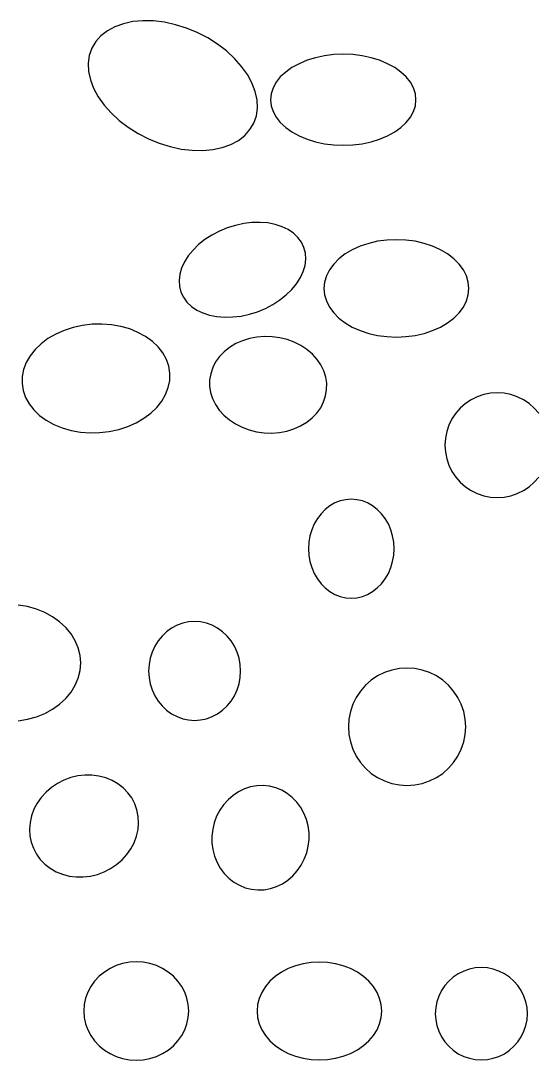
# Model space of a CAD drawing. Extents: x -1 to 217, y -22 to 302.
# Drawn here: x 150.42 to 156.57, y 30.59 to 43.01 of the extents above; entities that cross this region are included whole.
import ezdxf

# ---------------------------------------------------------------- set-up
doc = ezdxf.new("R2010")
doc.units = 0

msp = doc.modelspace()

# ---------------------------------------------------------------- linework, layer by layer
at = {"layer": 'ELLIPSES'}
for p, q in [((151.756, 43.002), (151.643, 42.978)), ((151.876, 43.012), (151.756, 43.002)), ((152.003, 43.01), (151.876, 43.012)), ((152.133, 42.994), (152.003, 43.01)), ((152.266, 42.966), (152.133, 42.994)), ((151.451, 42.893), (151.374, 42.833)), ((151.541, 42.941), (151.451, 42.893)), ((151.643, 42.978), (151.541, 42.941)), ((152.398, 42.924), (152.266, 42.966)), ((152.527, 42.871), (152.398, 42.924)), ((152.651, 42.808), (152.527, 42.871)), ((151.312, 42.763), (151.265, 42.684)), ((151.374, 42.833), (151.312, 42.763)), ((152.767, 42.734), (152.651, 42.808)), ((152.875, 42.652), (152.767, 42.734)), ((151.265, 42.684), (151.235, 42.598)), ((152.972, 42.563), (152.875, 42.652)), ((154.16, 42.608), (154.048, 42.594)), ((154.273, 42.613), (154.16, 42.608)), ((154.387, 42.608), (154.273, 42.613)), ((154.498, 42.594), (154.387, 42.608)), ((151.235, 42.598), (151.222, 42.505)), ((151.222, 42.505), (151.227, 42.407)), ((153.056, 42.468), (152.972, 42.563)), ((153.744, 42.5), (153.659, 42.453)), ((153.839, 42.54), (153.744, 42.5)), ((153.941, 42.571), (153.839, 42.54)), ((154.048, 42.594), (153.941, 42.571)), ((154.606, 42.571), (154.498, 42.594)), ((154.708, 42.54), (154.606, 42.571)), ((154.802, 42.5), (154.708, 42.54)), ((154.888, 42.453), (154.802, 42.5)), ((151.227, 42.407), (151.249, 42.307)), ((153.126, 42.37), (153.056, 42.468)), ((153.181, 42.269), (153.126, 42.37)), ((153.584, 42.4), (153.52, 42.341)), ((153.659, 42.453), (153.584, 42.4)), ((154.963, 42.4), (154.888, 42.453)), ((155.026, 42.341), (154.963, 42.4)), ((151.249, 42.307), (151.287, 42.206)), ((153.22, 42.167), (153.181, 42.269)), ((153.47, 42.277), (153.434, 42.21)), ((153.52, 42.341), (153.47, 42.277)), ((155.076, 42.277), (155.026, 42.341)), ((155.113, 42.21), (155.076, 42.277)), ((151.287, 42.206), (151.342, 42.105)), ((153.242, 42.067), (153.22, 42.167)), ((153.411, 42.14), (153.404, 42.069)), ((153.434, 42.21), (153.411, 42.14)), ((155.135, 42.14), (155.113, 42.21)), ((155.142, 42.069), (155.135, 42.14)), ((151.342, 42.105), (151.412, 42.006)), ((151.412, 42.006), (151.496, 41.912)), ((153.246, 41.97), (153.242, 42.067)), ((153.404, 42.069), (153.411, 41.998)), ((153.411, 41.998), (153.434, 41.928)), ((155.113, 41.928), (155.135, 41.998)), ((155.135, 41.998), (155.142, 42.069)), ((151.496, 41.912), (151.593, 41.822)), ((153.203, 41.79), (153.233, 41.877)), ((153.233, 41.877), (153.246, 41.97)), ((153.434, 41.928), (153.47, 41.861)), ((155.076, 41.861), (155.113, 41.928)), ((151.593, 41.822), (151.701, 41.74)), ((151.701, 41.74), (151.818, 41.667)), ((153.157, 41.712), (153.203, 41.79)), ((153.47, 41.861), (153.52, 41.797)), ((153.52, 41.797), (153.584, 41.738)), ((153.584, 41.738), (153.659, 41.684)), ((154.888, 41.684), (154.963, 41.738)), ((154.963, 41.738), (155.026, 41.797)), ((155.026, 41.797), (155.076, 41.861)), ((151.818, 41.667), (151.942, 41.603)), ((153.018, 41.582), (153.095, 41.642)), ((153.095, 41.642), (153.157, 41.712)), ((153.659, 41.684), (153.744, 41.637)), ((153.744, 41.637), (153.839, 41.598)), ((154.708, 41.598), (154.802, 41.637)), ((154.802, 41.637), (154.888, 41.684)), ((151.942, 41.603), (152.071, 41.55)), ((152.071, 41.55), (152.203, 41.509)), ((152.203, 41.509), (152.335, 41.48)), ((152.713, 41.473), (152.825, 41.497)), ((152.825, 41.497), (152.927, 41.533)), ((152.927, 41.533), (153.018, 41.582)), ((153.839, 41.598), (153.941, 41.566)), ((153.941, 41.566), (154.048, 41.543)), ((154.048, 41.543), (154.16, 41.529)), ((154.16, 41.529), (154.273, 41.525)), ((154.273, 41.525), (154.387, 41.529)), ((154.387, 41.529), (154.498, 41.543)), ((154.498, 41.543), (154.606, 41.566)), ((154.606, 41.566), (154.708, 41.598)), ((152.335, 41.48), (152.466, 41.465)), ((152.466, 41.465), (152.592, 41.462)), ((152.592, 41.462), (152.713, 41.473)), ((152.792, 40.498), (152.702, 40.452)), ((152.886, 40.537), (152.792, 40.498)), ((152.984, 40.568), (152.886, 40.537)), ((153.083, 40.589), (152.984, 40.568)), ((153.181, 40.601), (153.083, 40.589)), ((153.278, 40.603), (153.181, 40.601)), ((153.371, 40.596), (153.278, 40.603)), ((153.459, 40.579), (153.371, 40.596)), ((153.54, 40.552), (153.459, 40.579)), ((153.614, 40.517), (153.54, 40.552)), ((153.677, 40.474), (153.614, 40.517)), ((152.618, 40.398), (152.542, 40.338)), ((152.702, 40.452), (152.618, 40.398)), ((153.731, 40.423), (153.677, 40.474)), ((153.773, 40.365), (153.731, 40.423)), ((154.684, 40.377), (154.577, 40.352)), ((154.795, 40.391), (154.684, 40.377)), ((154.908, 40.396), (154.795, 40.391)), ((155.021, 40.391), (154.908, 40.396)), ((155.132, 40.377), (155.021, 40.391)), ((155.24, 40.352), (155.132, 40.377)), ((152.476, 40.272), (152.419, 40.203)), ((152.542, 40.338), (152.476, 40.272)), ((153.803, 40.302), (153.773, 40.365)), ((153.82, 40.235), (153.803, 40.302)), ((154.381, 40.276), (154.296, 40.226)), ((154.475, 40.318), (154.381, 40.276)), ((154.577, 40.352), (154.475, 40.318)), ((155.341, 40.318), (155.24, 40.352)), ((155.436, 40.276), (155.341, 40.318)), ((155.521, 40.226), (155.436, 40.276)), ((152.373, 40.131), (152.339, 40.057)), ((152.419, 40.203), (152.373, 40.131)), ((153.816, 40.09), (153.824, 40.164)), ((153.824, 40.164), (153.82, 40.235)), ((154.221, 40.169), (154.158, 40.105)), ((154.296, 40.226), (154.221, 40.169)), ((155.596, 40.169), (155.521, 40.226)), ((155.658, 40.105), (155.596, 40.169)), ((152.339, 40.057), (152.318, 39.983)), ((153.76, 39.943), (153.794, 40.016)), ((153.794, 40.016), (153.816, 40.09)), ((154.108, 40.037), (154.071, 39.965)), ((154.158, 40.105), (154.108, 40.037)), ((155.709, 40.037), (155.658, 40.105)), ((155.745, 39.965), (155.709, 40.037)), ((152.318, 39.983), (152.309, 39.91)), ((152.309, 39.91), (152.314, 39.839)), ((153.715, 39.87), (153.76, 39.943)), ((154.049, 39.89), (154.042, 39.815)), ((154.071, 39.965), (154.049, 39.89)), ((155.767, 39.89), (155.745, 39.965)), ((155.775, 39.815), (155.767, 39.89)), ((152.314, 39.839), (152.331, 39.771)), ((152.331, 39.771), (152.361, 39.708)), ((153.591, 39.736), (153.658, 39.801)), ((153.658, 39.801), (153.715, 39.87)), ((154.042, 39.815), (154.049, 39.739)), ((155.767, 39.739), (155.775, 39.815)), ((152.361, 39.708), (152.403, 39.651)), ((152.403, 39.651), (152.456, 39.6)), ((153.432, 39.622), (153.515, 39.676)), ((153.515, 39.676), (153.591, 39.736)), ((154.049, 39.739), (154.071, 39.664)), ((154.071, 39.664), (154.108, 39.592)), ((155.709, 39.592), (155.745, 39.664)), ((155.745, 39.664), (155.767, 39.739)), ((152.456, 39.6), (152.52, 39.556)), ((152.52, 39.556), (152.593, 39.521)), ((152.593, 39.521), (152.674, 39.495)), ((153.051, 39.484), (153.15, 39.506)), ((153.15, 39.506), (153.247, 39.536)), ((153.247, 39.536), (153.342, 39.575)), ((153.342, 39.575), (153.432, 39.622)), ((154.108, 39.592), (154.158, 39.524)), ((154.158, 39.524), (154.221, 39.46)), ((155.596, 39.46), (155.658, 39.524)), ((155.658, 39.524), (155.709, 39.592)), ((151.27, 39.386), (151.155, 39.372)), ((151.386, 39.388), (151.27, 39.386)), ((151.5, 39.38), (151.386, 39.388)), ((151.612, 39.36), (151.5, 39.38)), ((152.674, 39.495), (152.762, 39.478)), ((152.762, 39.478), (152.855, 39.47)), ((152.855, 39.47), (152.952, 39.473)), ((152.952, 39.473), (153.051, 39.484)), ((154.221, 39.46), (154.296, 39.403)), ((154.296, 39.403), (154.381, 39.353)), ((155.436, 39.353), (155.521, 39.403)), ((155.521, 39.403), (155.596, 39.46)), ((150.834, 39.269), (150.741, 39.215)), ((150.935, 39.313), (150.834, 39.269)), ((151.043, 39.348), (150.935, 39.313)), ((151.155, 39.372), (151.043, 39.348)), ((151.718, 39.33), (151.612, 39.36)), ((151.817, 39.289), (151.718, 39.33)), ((151.908, 39.239), (151.817, 39.289)), ((154.381, 39.353), (154.475, 39.311)), ((154.475, 39.311), (154.577, 39.277)), ((154.577, 39.277), (154.684, 39.252)), ((154.684, 39.252), (154.795, 39.238)), ((155.021, 39.238), (155.132, 39.252)), ((155.132, 39.252), (155.24, 39.277)), ((155.24, 39.277), (155.341, 39.311)), ((155.341, 39.311), (155.436, 39.353)), ((150.658, 39.153), (150.586, 39.084)), ((150.741, 39.215), (150.658, 39.153)), ((151.989, 39.181), (151.908, 39.239)), ((152.058, 39.115), (151.989, 39.181)), ((152.986, 39.154), (152.913, 39.11)), ((153.066, 39.189), (152.986, 39.154)), ((153.151, 39.216), (153.066, 39.189)), ((153.239, 39.232), (153.151, 39.216)), ((153.33, 39.24), (153.239, 39.232)), ((153.422, 39.237), (153.33, 39.24)), ((153.513, 39.224), (153.422, 39.237)), ((153.602, 39.202), (153.513, 39.224)), ((153.686, 39.171), (153.602, 39.202)), ((153.766, 39.131), (153.686, 39.171)), ((153.838, 39.083), (153.766, 39.131)), ((154.795, 39.238), (154.908, 39.233)), ((154.908, 39.233), (155.021, 39.238)), ((150.527, 39.009), (150.481, 38.93)), ((150.586, 39.084), (150.527, 39.009)), ((152.114, 39.043), (152.058, 39.115)), ((152.157, 38.965), (152.114, 39.043)), ((152.848, 39.058), (152.792, 39)), ((152.913, 39.11), (152.848, 39.058)), ((153.903, 39.028), (153.838, 39.083)), ((153.959, 38.966), (153.903, 39.028)), ((150.481, 38.93), (150.449, 38.847)), ((152.185, 38.884), (152.157, 38.965)), ((152.199, 38.8), (152.185, 38.884)), ((152.746, 38.936), (152.711, 38.868)), ((152.792, 39), (152.746, 38.936)), ((154.004, 38.9), (153.959, 38.966)), ((154.039, 38.829), (154.004, 38.9)), ((150.432, 38.763), (150.431, 38.678)), ((150.449, 38.847), (150.432, 38.763)), ((152.197, 38.715), (152.199, 38.8)), ((152.687, 38.795), (152.674, 38.721)), ((152.711, 38.868), (152.687, 38.795)), ((154.063, 38.755), (154.039, 38.829)), ((150.431, 38.678), (150.444, 38.594)), ((152.18, 38.63), (152.197, 38.715)), ((152.674, 38.721), (152.674, 38.645)), ((152.674, 38.645), (152.686, 38.57)), ((154.075, 38.68), (154.063, 38.755)), ((154.074, 38.605), (154.075, 38.68)), ((150.444, 38.594), (150.472, 38.512)), ((150.472, 38.512), (150.515, 38.435)), ((152.103, 38.468), (152.148, 38.547)), ((152.148, 38.547), (152.18, 38.63)), ((152.686, 38.57), (152.709, 38.497)), ((154.038, 38.458), (154.062, 38.53)), ((154.062, 38.53), (154.074, 38.605)), ((155.875, 38.52), (155.802, 38.484)), ((155.953, 38.546), (155.875, 38.52)), ((156.033, 38.562), (155.953, 38.546)), ((156.115, 38.568), (156.033, 38.562)), ((156.197, 38.562), (156.115, 38.568)), ((156.277, 38.546), (156.197, 38.562)), ((156.354, 38.52), (156.277, 38.546)), ((156.428, 38.484), (156.354, 38.52)), ((150.515, 38.435), (150.571, 38.362)), ((151.971, 38.324), (152.043, 38.393)), ((152.043, 38.393), (152.103, 38.468)), ((152.709, 38.497), (152.744, 38.426)), ((152.744, 38.426), (152.79, 38.359)), ((153.957, 38.325), (154.003, 38.389)), ((154.003, 38.389), (154.038, 38.458)), ((155.672, 38.384), (155.618, 38.323)), ((155.733, 38.438), (155.672, 38.384)), ((155.802, 38.484), (155.733, 38.438)), ((156.496, 38.438), (156.428, 38.484)), ((156.558, 38.384), (156.496, 38.438)), ((156.612, 38.323), (156.558, 38.384)), ((150.571, 38.362), (150.64, 38.296)), ((150.64, 38.296), (150.721, 38.238)), ((151.795, 38.209), (151.888, 38.262)), ((151.888, 38.262), (151.971, 38.324)), ((152.79, 38.359), (152.846, 38.298)), ((152.846, 38.298), (152.91, 38.243)), ((153.836, 38.216), (153.901, 38.267)), ((153.901, 38.267), (153.957, 38.325)), ((155.618, 38.323), (155.572, 38.254)), ((150.721, 38.238), (150.812, 38.188)), ((150.812, 38.188), (150.911, 38.148)), ((150.911, 38.148), (151.018, 38.117)), ((151.587, 38.129), (151.694, 38.164)), ((151.694, 38.164), (151.795, 38.209)), ((152.91, 38.243), (152.983, 38.195)), ((152.983, 38.195), (153.062, 38.155)), ((153.062, 38.155), (153.147, 38.123)), ((153.598, 38.11), (153.683, 38.137)), ((153.683, 38.137), (153.763, 38.172)), ((153.763, 38.172), (153.836, 38.216)), ((155.536, 38.181), (155.51, 38.103)), ((155.572, 38.254), (155.536, 38.181)), ((151.018, 38.117), (151.129, 38.098)), ((151.129, 38.098), (151.244, 38.089)), ((151.244, 38.089), (151.359, 38.092)), ((151.359, 38.092), (151.474, 38.105)), ((151.474, 38.105), (151.587, 38.129)), ((153.147, 38.123), (153.236, 38.101)), ((153.236, 38.101), (153.327, 38.089)), ((153.327, 38.089), (153.418, 38.086)), ((153.418, 38.086), (153.51, 38.093)), ((153.51, 38.093), (153.598, 38.11)), ((155.494, 38.023), (155.488, 37.941)), ((155.51, 38.103), (155.494, 38.023)), ((155.488, 37.941), (155.494, 37.859)), ((155.494, 37.859), (155.51, 37.779)), ((155.51, 37.779), (155.536, 37.702)), ((155.536, 37.702), (155.572, 37.628)), ((155.572, 37.628), (155.618, 37.56)), ((155.618, 37.56), (155.672, 37.498)), ((156.558, 37.498), (156.612, 37.56)), ((155.672, 37.498), (155.733, 37.444)), ((155.733, 37.444), (155.802, 37.399)), ((155.802, 37.399), (155.875, 37.363)), ((156.354, 37.363), (156.428, 37.399)), ((156.428, 37.399), (156.496, 37.444)), ((156.496, 37.444), (156.558, 37.498)), ((154.236, 37.274), (154.173, 37.25)), ((154.302, 37.289), (154.236, 37.274)), ((154.369, 37.295), (154.302, 37.289)), ((154.435, 37.289), (154.369, 37.295)), ((154.501, 37.274), (154.435, 37.289)), ((154.564, 37.25), (154.501, 37.274)), ((155.875, 37.363), (155.953, 37.336)), ((155.953, 37.336), (156.033, 37.32)), ((156.033, 37.32), (156.115, 37.315)), ((156.115, 37.315), (156.197, 37.32)), ((156.197, 37.32), (156.277, 37.336)), ((156.277, 37.336), (156.354, 37.363)), ((154.057, 37.172), (154.007, 37.121)), ((154.113, 37.215), (154.057, 37.172)), ((154.173, 37.25), (154.113, 37.215)), ((154.624, 37.215), (154.564, 37.25)), ((154.68, 37.172), (154.624, 37.215)), ((154.73, 37.121), (154.68, 37.172)), ((153.963, 37.063), (153.925, 36.999)), ((154.007, 37.121), (153.963, 37.063)), ((154.774, 37.063), (154.73, 37.121)), ((154.812, 36.999), (154.774, 37.063)), ((153.896, 36.929), (153.874, 36.856)), ((153.925, 36.999), (153.896, 36.929)), ((154.841, 36.929), (154.812, 36.999)), ((154.863, 36.856), (154.841, 36.929)), ((153.861, 36.78), (153.857, 36.703)), ((153.874, 36.856), (153.861, 36.78)), ((154.876, 36.78), (154.863, 36.856)), ((154.88, 36.703), (154.876, 36.78)), ((153.857, 36.703), (153.861, 36.626)), ((154.876, 36.626), (154.88, 36.703)), ((153.861, 36.626), (153.874, 36.55)), ((153.874, 36.55), (153.896, 36.477)), ((154.841, 36.477), (154.863, 36.55)), ((154.863, 36.55), (154.876, 36.626)), ((153.896, 36.477), (153.925, 36.407)), ((153.925, 36.407), (153.963, 36.343)), ((154.774, 36.343), (154.812, 36.407)), ((154.812, 36.407), (154.841, 36.477)), ((153.963, 36.343), (154.007, 36.285)), ((154.007, 36.285), (154.057, 36.234)), ((154.68, 36.234), (154.73, 36.285)), ((154.73, 36.285), (154.774, 36.343)), ((154.057, 36.234), (154.113, 36.191)), ((154.113, 36.191), (154.173, 36.156)), ((154.173, 36.156), (154.236, 36.132)), ((154.501, 36.132), (154.564, 36.156)), ((154.564, 36.156), (154.624, 36.191)), ((154.624, 36.191), (154.68, 36.234)), ((150.495, 36.011), (150.385, 36.028)), ((154.236, 36.132), (154.302, 36.117)), ((154.302, 36.117), (154.369, 36.111)), ((154.369, 36.111), (154.435, 36.117)), ((154.435, 36.117), (154.501, 36.132)), ((150.602, 35.981), (150.495, 36.011)), ((150.702, 35.941), (150.602, 35.981)), ((150.796, 35.89), (150.702, 35.941)), ((150.88, 35.83), (150.796, 35.89)), ((150.954, 35.762), (150.88, 35.83)), ((152.285, 35.788), (152.22, 35.754)), ((152.353, 35.813), (152.285, 35.788)), ((152.423, 35.828), (152.353, 35.813)), ((152.495, 35.833), (152.423, 35.828)), ((152.567, 35.828), (152.495, 35.833)), ((152.638, 35.813), (152.567, 35.828)), ((152.706, 35.788), (152.638, 35.813)), ((152.77, 35.754), (152.706, 35.788)), ((151.017, 35.686), (150.954, 35.762)), ((151.066, 35.604), (151.017, 35.686)), ((152.106, 35.66), (152.059, 35.602)), ((152.16, 35.711), (152.106, 35.66)), ((152.22, 35.754), (152.16, 35.711)), ((152.83, 35.711), (152.77, 35.754)), ((152.884, 35.66), (152.83, 35.711)), ((152.932, 35.602), (152.884, 35.66)), ((151.103, 35.518), (151.066, 35.604)), ((152.019, 35.538), (151.987, 35.468)), ((152.059, 35.602), (152.019, 35.538)), ((152.972, 35.538), (152.932, 35.602)), ((153.004, 35.468), (152.972, 35.538)), ((151.125, 35.429), (151.103, 35.518)), ((151.132, 35.338), (151.125, 35.429)), ((151.987, 35.468), (151.964, 35.395)), ((153.027, 35.395), (153.004, 35.468)), ((151.125, 35.247), (151.132, 35.338)), ((151.95, 35.32), (151.945, 35.242)), ((151.964, 35.395), (151.95, 35.32)), ((153.041, 35.32), (153.027, 35.395)), ((153.045, 35.242), (153.041, 35.32)), ((151.066, 35.071), (151.103, 35.157)), ((151.103, 35.157), (151.125, 35.247)), ((151.945, 35.242), (151.95, 35.165)), ((151.95, 35.165), (151.964, 35.09)), ((153.027, 35.09), (153.041, 35.165)), ((153.041, 35.165), (153.045, 35.242)), ((154.684, 35.183), (154.608, 35.132)), ((154.767, 35.224), (154.684, 35.183)), ((154.854, 35.253), (154.767, 35.224)), ((154.944, 35.271), (154.854, 35.253)), ((155.035, 35.277), (154.944, 35.271)), ((155.127, 35.271), (155.035, 35.277)), ((155.217, 35.253), (155.127, 35.271)), ((155.304, 35.224), (155.217, 35.253)), ((155.386, 35.183), (155.304, 35.224)), ((155.462, 35.132), (155.386, 35.183)), ((151.017, 34.989), (151.066, 35.071)), ((151.964, 35.09), (151.987, 35.017)), ((153.004, 35.017), (153.027, 35.09)), ((154.539, 35.072), (154.479, 35.003)), ((154.608, 35.132), (154.539, 35.072)), ((155.531, 35.072), (155.462, 35.132)), ((155.592, 35.003), (155.531, 35.072)), ((150.88, 34.845), (150.954, 34.914)), ((150.954, 34.914), (151.017, 34.989)), ((151.987, 35.017), (152.019, 34.947)), ((152.019, 34.947), (152.059, 34.883)), ((152.932, 34.883), (152.972, 34.947)), ((152.972, 34.947), (153.004, 35.017)), ((154.428, 34.927), (154.387, 34.844)), ((154.479, 35.003), (154.428, 34.927)), ((155.643, 34.927), (155.592, 35.003)), ((155.683, 34.844), (155.643, 34.927)), ((150.702, 34.734), (150.796, 34.785)), ((150.796, 34.785), (150.88, 34.845)), ((152.059, 34.883), (152.106, 34.825)), ((152.106, 34.825), (152.16, 34.774)), ((152.83, 34.774), (152.884, 34.825)), ((152.884, 34.825), (152.932, 34.883)), ((154.387, 34.844), (154.358, 34.757)), ((155.713, 34.757), (155.683, 34.844)), ((150.385, 34.647), (150.495, 34.665)), ((150.495, 34.665), (150.602, 34.694)), ((150.602, 34.694), (150.702, 34.734)), ((152.16, 34.774), (152.22, 34.731)), ((152.22, 34.731), (152.285, 34.697)), ((152.285, 34.697), (152.353, 34.672)), ((152.353, 34.672), (152.423, 34.657)), ((152.423, 34.657), (152.495, 34.652)), ((152.495, 34.652), (152.567, 34.657)), ((152.567, 34.657), (152.638, 34.672)), ((152.638, 34.672), (152.706, 34.697)), ((152.706, 34.697), (152.77, 34.731)), ((152.77, 34.731), (152.83, 34.774)), ((154.34, 34.667), (154.334, 34.576)), ((154.358, 34.757), (154.34, 34.667)), ((155.731, 34.667), (155.713, 34.757)), ((155.737, 34.576), (155.731, 34.667)), ((154.334, 34.576), (154.34, 34.484)), ((155.731, 34.484), (155.737, 34.576)), ((154.34, 34.484), (154.358, 34.394)), ((155.713, 34.394), (155.731, 34.484)), ((154.358, 34.394), (154.387, 34.307)), ((154.387, 34.307), (154.428, 34.225)), ((155.643, 34.225), (155.683, 34.307)), ((155.683, 34.307), (155.713, 34.394)), ((154.428, 34.225), (154.479, 34.149)), ((155.592, 34.149), (155.643, 34.225)), ((154.479, 34.149), (154.539, 34.08)), ((154.539, 34.08), (154.608, 34.019)), ((155.462, 34.019), (155.531, 34.08)), ((155.531, 34.08), (155.592, 34.149)), ((150.932, 33.938), (150.855, 33.898)), ((151.013, 33.968), (150.932, 33.938)), ((151.097, 33.988), (151.013, 33.968)), ((151.182, 33.998), (151.097, 33.988)), ((151.267, 33.997), (151.182, 33.998)), ((151.35, 33.986), (151.267, 33.997)), ((151.431, 33.965), (151.35, 33.986)), ((151.507, 33.934), (151.431, 33.965)), ((151.577, 33.894), (151.507, 33.934)), ((154.608, 34.019), (154.684, 33.968)), ((154.684, 33.968), (154.767, 33.928)), ((154.767, 33.928), (154.854, 33.898)), ((155.217, 33.898), (155.304, 33.928)), ((155.304, 33.928), (155.386, 33.968)), ((155.386, 33.968), (155.462, 34.019)), ((150.718, 33.794), (150.661, 33.731)), ((150.783, 33.85), (150.718, 33.794)), ((150.855, 33.898), (150.783, 33.85)), ((151.64, 33.845), (151.577, 33.894)), ((151.696, 33.788), (151.64, 33.845)), ((151.742, 33.725), (151.696, 33.788)), ((153.021, 33.799), (152.955, 33.755)), ((153.091, 33.832), (153.021, 33.799)), ((153.164, 33.856), (153.091, 33.832)), ((153.24, 33.869), (153.164, 33.856)), ((153.316, 33.872), (153.24, 33.869)), ((153.391, 33.864), (153.316, 33.872)), ((153.465, 33.846), (153.391, 33.864)), ((153.536, 33.817), (153.465, 33.846)), ((153.602, 33.779), (153.536, 33.817)), ((154.854, 33.898), (154.944, 33.88)), ((154.944, 33.88), (155.035, 33.874)), ((155.035, 33.874), (155.127, 33.88)), ((155.127, 33.88), (155.217, 33.898)), ((150.661, 33.731), (150.612, 33.662)), ((151.779, 33.655), (151.742, 33.725)), ((152.895, 33.704), (152.842, 33.644)), ((152.955, 33.755), (152.895, 33.704)), ((153.663, 33.731), (153.602, 33.779)), ((153.717, 33.675), (153.663, 33.731)), ((153.764, 33.612), (153.717, 33.675)), ((150.573, 33.589), (150.545, 33.512)), ((150.612, 33.662), (150.573, 33.589)), ((151.805, 33.582), (151.779, 33.655)), ((151.82, 33.505), (151.805, 33.582)), ((152.796, 33.578), (152.758, 33.506)), ((152.842, 33.644), (152.796, 33.578)), ((153.802, 33.543), (153.764, 33.612)), ((153.832, 33.469), (153.802, 33.543)), ((150.527, 33.433), (150.52, 33.353)), ((150.545, 33.512), (150.527, 33.433)), ((151.818, 33.346), (151.825, 33.425)), ((151.825, 33.425), (151.82, 33.505)), ((152.73, 33.429), (152.711, 33.35)), ((152.758, 33.506), (152.73, 33.429)), ((153.853, 33.391), (153.832, 33.469)), ((150.52, 33.353), (150.524, 33.274)), ((151.8, 33.267), (151.818, 33.346)), ((152.711, 33.35), (152.702, 33.269)), ((153.863, 33.31), (153.853, 33.391)), ((153.864, 33.229), (153.863, 33.31)), ((150.524, 33.274), (150.54, 33.197)), ((150.54, 33.197), (150.566, 33.123)), ((151.732, 33.116), (151.771, 33.19)), ((151.771, 33.19), (151.8, 33.267)), ((152.702, 33.269), (152.702, 33.187)), ((152.702, 33.187), (152.713, 33.107)), ((153.854, 33.148), (153.864, 33.229)), ((150.566, 33.123), (150.603, 33.054)), ((150.603, 33.054), (150.649, 32.99)), ((151.627, 32.985), (151.684, 33.048)), ((151.684, 33.048), (151.732, 33.116)), ((152.713, 33.107), (152.733, 33.029)), ((153.807, 32.992), (153.835, 33.068)), ((153.835, 33.068), (153.854, 33.148)), ((150.649, 32.99), (150.704, 32.934)), ((150.704, 32.934), (150.768, 32.885)), ((151.49, 32.88), (151.562, 32.929)), ((151.562, 32.929), (151.627, 32.985)), ((152.733, 33.029), (152.763, 32.955)), ((152.763, 32.955), (152.801, 32.885)), ((153.723, 32.854), (153.769, 32.92)), ((153.769, 32.92), (153.807, 32.992)), ((150.768, 32.885), (150.838, 32.844)), ((150.838, 32.844), (150.914, 32.813)), ((150.914, 32.813), (150.994, 32.792)), ((151.248, 32.791), (151.332, 32.811)), ((151.332, 32.811), (151.413, 32.841)), ((151.413, 32.841), (151.49, 32.88)), ((152.801, 32.885), (152.848, 32.822)), ((152.848, 32.822), (152.903, 32.767)), ((153.61, 32.742), (153.67, 32.794)), ((153.67, 32.794), (153.723, 32.854)), ((150.994, 32.792), (151.078, 32.781)), ((151.078, 32.781), (151.163, 32.781)), ((151.163, 32.781), (151.248, 32.791)), ((152.903, 32.767), (152.963, 32.719)), ((152.963, 32.719), (153.03, 32.681)), ((153.03, 32.681), (153.1, 32.652)), ((153.474, 32.666), (153.544, 32.699)), ((153.544, 32.699), (153.61, 32.742)), ((153.1, 32.652), (153.174, 32.634)), ((153.174, 32.634), (153.249, 32.626)), ((153.249, 32.626), (153.326, 32.628)), ((153.326, 32.628), (153.401, 32.642)), ((153.401, 32.642), (153.474, 32.666)), ((151.483, 31.687), (151.415, 31.645)), ((151.557, 31.721), (151.483, 31.687)), ((151.634, 31.746), (151.557, 31.721)), ((151.715, 31.761), (151.634, 31.746)), ((151.797, 31.766), (151.715, 31.761)), ((151.879, 31.761), (151.797, 31.766)), ((151.959, 31.746), (151.879, 31.761)), ((152.037, 31.721), (151.959, 31.746)), ((152.111, 31.687), (152.037, 31.721)), ((152.179, 31.645), (152.111, 31.687)), ((153.615, 31.685), (153.533, 31.642)), ((153.702, 31.719), (153.615, 31.685)), ((153.794, 31.743), (153.702, 31.719)), ((153.89, 31.758), (153.794, 31.743)), ((153.988, 31.763), (153.89, 31.758)), ((154.085, 31.758), (153.988, 31.763)), ((154.181, 31.743), (154.085, 31.758)), ((154.273, 31.719), (154.181, 31.743)), ((154.36, 31.685), (154.273, 31.719)), ((154.442, 31.642), (154.36, 31.685)), ((155.782, 31.679), (155.713, 31.656)), ((155.852, 31.693), (155.782, 31.679)), ((155.924, 31.698), (155.852, 31.693)), ((155.996, 31.693), (155.924, 31.698)), ((156.067, 31.679), (155.996, 31.693)), ((156.135, 31.656), (156.067, 31.679)), ((151.353, 31.594), (151.299, 31.536)), ((151.415, 31.645), (151.353, 31.594)), ((152.241, 31.594), (152.179, 31.645)), ((152.295, 31.536), (152.241, 31.594)), ((153.46, 31.592), (153.396, 31.534)), ((153.533, 31.642), (153.46, 31.592)), ((154.515, 31.592), (154.442, 31.642)), ((154.579, 31.534), (154.515, 31.592)), ((155.589, 31.584), (155.534, 31.537)), ((155.649, 31.624), (155.589, 31.584)), ((155.713, 31.656), (155.649, 31.624)), ((156.2, 31.624), (156.135, 31.656)), ((156.26, 31.584), (156.2, 31.624)), ((156.314, 31.537), (156.26, 31.584)), ((151.253, 31.472), (151.217, 31.403)), ((151.299, 31.536), (151.253, 31.472)), ((152.34, 31.472), (152.295, 31.536)), ((152.377, 31.403), (152.34, 31.472)), ((153.341, 31.471), (153.298, 31.402)), ((153.396, 31.534), (153.341, 31.471)), ((154.634, 31.471), (154.579, 31.534)), ((154.677, 31.402), (154.634, 31.471)), ((155.487, 31.482), (155.447, 31.422)), ((155.534, 31.537), (155.487, 31.482)), ((156.362, 31.482), (156.314, 31.537)), ((156.402, 31.422), (156.362, 31.482)), ((151.19, 31.331), (151.174, 31.255)), ((151.217, 31.403), (151.19, 31.331)), ((152.403, 31.331), (152.377, 31.403)), ((152.419, 31.255), (152.403, 31.331)), ((153.267, 31.33), (153.248, 31.255)), ((153.298, 31.402), (153.267, 31.33)), ((154.708, 31.33), (154.677, 31.402)), ((154.727, 31.255), (154.708, 31.33)), ((155.415, 31.358), (155.392, 31.289)), ((155.447, 31.422), (155.415, 31.358)), ((156.434, 31.358), (156.402, 31.422)), ((156.457, 31.289), (156.434, 31.358)), ((151.174, 31.255), (151.169, 31.178)), ((151.169, 31.178), (151.174, 31.102)), ((152.425, 31.178), (152.419, 31.255)), ((152.419, 31.102), (152.425, 31.178)), ((153.248, 31.255), (153.242, 31.178)), ((153.242, 31.178), (153.248, 31.102)), ((154.733, 31.178), (154.727, 31.255)), ((154.727, 31.102), (154.733, 31.178)), ((155.378, 31.219), (155.373, 31.147)), ((155.392, 31.289), (155.378, 31.219)), ((156.471, 31.219), (156.457, 31.289)), ((156.476, 31.147), (156.471, 31.219)), ((151.174, 31.102), (151.19, 31.026)), ((152.403, 31.026), (152.419, 31.102)), ((153.248, 31.102), (153.267, 31.027)), ((154.708, 31.027), (154.727, 31.102)), ((155.373, 31.147), (155.378, 31.075)), ((155.378, 31.075), (155.392, 31.004)), ((156.457, 31.004), (156.471, 31.075)), ((156.471, 31.075), (156.476, 31.147)), ((151.19, 31.026), (151.217, 30.954)), ((151.217, 30.954), (151.253, 30.885)), ((152.34, 30.885), (152.377, 30.954)), ((152.377, 30.954), (152.403, 31.026)), ((153.267, 31.027), (153.298, 30.955)), ((153.298, 30.955), (153.341, 30.886)), ((154.634, 30.886), (154.677, 30.955)), ((154.677, 30.955), (154.708, 31.027)), ((155.392, 31.004), (155.415, 30.936)), ((155.415, 30.936), (155.447, 30.871)), ((156.402, 30.871), (156.434, 30.936)), ((156.434, 30.936), (156.457, 31.004)), ((151.253, 30.885), (151.299, 30.821)), ((151.299, 30.821), (151.353, 30.763)), ((152.241, 30.763), (152.295, 30.821)), ((152.295, 30.821), (152.34, 30.885)), ((153.341, 30.886), (153.396, 30.823)), ((153.396, 30.823), (153.46, 30.765)), ((154.515, 30.765), (154.579, 30.823)), ((154.579, 30.823), (154.634, 30.886)), ((155.447, 30.871), (155.487, 30.811)), ((155.487, 30.811), (155.534, 30.757)), ((156.314, 30.757), (156.362, 30.811)), ((156.362, 30.811), (156.402, 30.871)), ((151.353, 30.763), (151.415, 30.712)), ((151.415, 30.712), (151.483, 30.67)), ((152.111, 30.67), (152.179, 30.712)), ((152.179, 30.712), (152.241, 30.763)), ((153.46, 30.765), (153.533, 30.715)), ((153.533, 30.715), (153.615, 30.672)), ((154.36, 30.672), (154.442, 30.715)), ((154.442, 30.715), (154.515, 30.765)), ((155.534, 30.757), (155.589, 30.709)), ((155.589, 30.709), (155.649, 30.669)), ((156.2, 30.669), (156.26, 30.709)), ((156.26, 30.709), (156.314, 30.757)), ((151.483, 30.67), (151.557, 30.636)), ((151.557, 30.636), (151.634, 30.611)), ((151.634, 30.611), (151.715, 30.596)), ((151.715, 30.596), (151.797, 30.591)), ((151.797, 30.591), (151.879, 30.596)), ((151.879, 30.596), (151.959, 30.611)), ((151.959, 30.611), (152.037, 30.636)), ((152.037, 30.636), (152.111, 30.67)), ((153.615, 30.672), (153.702, 30.638)), ((153.702, 30.638), (153.794, 30.614)), ((153.794, 30.614), (153.89, 30.599)), ((153.89, 30.599), (153.988, 30.594)), ((153.988, 30.594), (154.085, 30.599)), ((154.085, 30.599), (154.181, 30.614)), ((154.181, 30.614), (154.273, 30.638)), ((154.273, 30.638), (154.36, 30.672)), ((155.649, 30.669), (155.713, 30.637)), ((155.713, 30.637), (155.782, 30.614)), ((155.782, 30.614), (155.852, 30.6)), ((155.852, 30.6), (155.924, 30.595)), ((155.924, 30.595), (155.996, 30.6)), ((155.996, 30.6), (156.067, 30.614)), ((156.067, 30.614), (156.135, 30.637)), ((156.135, 30.637), (156.2, 30.669))]:
    msp.add_line(p, q, dxfattribs=at)

doc.saveas('drawing.dxf')
